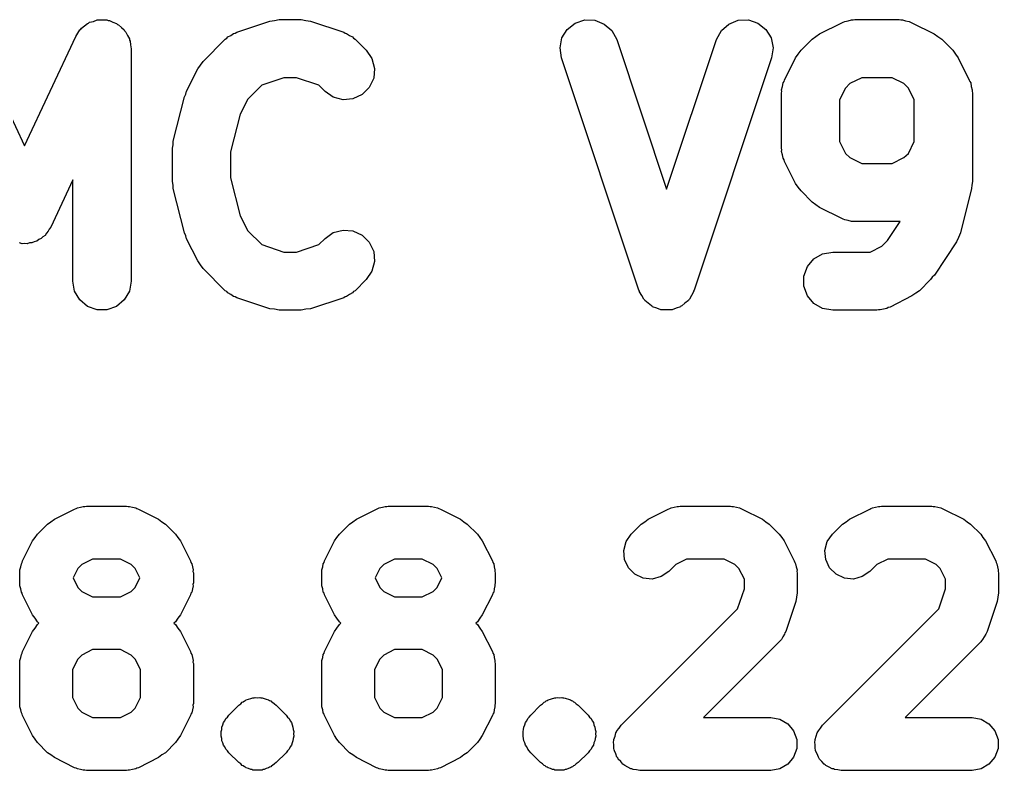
# Model space of a CAD drawing. Extents: x 125.2 to 205.2, y -134.4 to -54.5.
# Drawn here: x 172.849 to 177.48, y -133.064 to -129.511 of the extents above; entities that cross this region are included whole.
import ezdxf

# ---------------------------------------------------------------- set-up
doc = ezdxf.new("R2010")
doc.units = 0
doc.header["$MEASUREMENT"] = 0
doc.layers.add('BLACK', color=7, linetype='CONTINUOUS')

msp = doc.modelspace()

# ---------------------------------------------------------------- linework, layer by layer
at = {"layer": 'Black'}
for p, q in [((173.141, -129.552), (173.156, -129.541)), ((173.156, -129.541), (173.17, -129.53)), ((173.17, -129.53), (173.175, -129.528)), ((173.175, -129.528), (173.18, -129.524)), ((173.18, -129.524), (173.198, -129.52)), ((173.198, -129.52), (173.215, -129.513)), ((173.215, -129.513), (173.221, -129.513)), ((173.221, -129.513), (173.226, -129.512)), ((173.226, -129.512), (173.244, -129.513)), ((173.244, -129.513), (173.262, -129.513)), ((173.262, -129.513), (173.268, -129.515)), ((173.268, -129.515), (173.274, -129.516)), ((173.274, -129.516), (173.29, -129.524)), ((173.29, -129.524), (173.307, -129.53)), ((173.307, -129.53), (173.312, -129.534)), ((173.312, -129.534), (173.317, -129.536)), ((173.317, -129.536), (173.33, -129.549)), ((173.876, -129.571), (174.033, -129.518)), ((174.033, -129.518), (174.055, -129.515)), ((174.055, -129.515), (174.076, -129.511)), ((174.076, -129.511), (174.181, -129.511)), ((174.181, -129.511), (174.203, -129.515)), ((174.203, -129.515), (174.225, -129.518)), ((174.225, -129.518), (174.382, -129.571)), ((175.44, -129.558), (175.478, -129.528)), ((175.478, -129.528), (175.523, -129.513)), ((175.523, -129.513), (175.571, -129.514)), ((175.571, -129.514), (175.615, -129.532)), ((175.615, -129.532), (175.651, -129.563)), ((176.169, -129.563), (176.204, -129.532)), ((176.204, -129.532), (176.249, -129.514)), ((176.249, -129.514), (176.297, -129.513)), ((176.297, -129.513), (176.342, -129.528)), ((176.342, -129.528), (176.379, -129.558)), ((176.634, -129.578), (176.739, -129.526)), ((176.739, -129.526), (176.746, -129.524)), ((176.746, -129.524), (176.753, -129.52)), ((176.753, -129.52), (176.769, -129.517)), ((176.769, -129.517), (176.785, -129.512)), ((176.785, -129.512), (176.792, -129.513)), ((176.792, -129.513), (176.8, -129.511)), ((176.8, -129.511), (177.01, -129.511)), ((177.01, -129.511), (177.018, -129.513)), ((177.018, -129.513), (177.026, -129.512)), ((177.026, -129.512), (177.041, -129.517)), ((177.041, -129.517), (177.057, -129.52)), ((177.057, -129.52), (177.064, -129.524)), ((177.064, -129.524), (177.071, -129.526)), ((177.071, -129.526), (177.176, -129.578)), ((173.114, -129.591), (173.124, -129.576)), ((173.124, -129.576), (173.133, -129.56)), ((173.133, -129.56), (173.138, -129.557)), ((173.138, -129.557), (173.141, -129.552)), ((173.33, -129.549), (173.344, -129.56)), ((173.344, -129.56), (173.347, -129.566)), ((173.347, -129.566), (173.351, -129.57)), ((173.351, -129.57), (173.359, -129.586)), ((173.359, -129.586), (173.368, -129.602)), ((173.834, -129.593), (173.848, -129.586)), ((173.848, -129.586), (173.861, -129.577)), ((173.861, -129.577), (173.869, -129.575)), ((173.869, -129.575), (173.876, -129.571)), ((174.382, -129.571), (174.389, -129.575)), ((174.389, -129.575), (174.396, -129.577)), ((174.396, -129.577), (174.41, -129.586)), ((174.41, -129.586), (174.424, -129.593)), ((175.415, -129.598), (175.44, -129.558)), ((175.651, -129.563), (175.674, -129.605)), ((176.146, -129.605), (176.169, -129.563)), ((176.379, -129.558), (176.404, -129.598)), ((176.616, -129.591), (176.634, -129.578)), ((177.176, -129.578), (177.194, -129.591)), ((172.63, -129.591), (172.872, -130.109)), ((172.872, -130.109), (173.114, -129.591)), ((173.368, -129.602), (173.369, -129.608)), ((173.369, -129.608), (173.371, -129.613)), ((173.371, -129.613), (173.373, -129.631)), ((173.373, -129.631), (173.376, -129.649)), ((173.717, -129.709), (173.822, -129.604)), ((173.822, -129.604), (173.829, -129.599)), ((173.829, -129.599), (173.834, -129.593)), ((174.424, -129.593), (174.429, -129.599)), ((174.429, -129.599), (174.436, -129.604)), ((174.436, -129.604), (174.488, -129.656)), ((175.406, -129.645), (175.415, -129.598)), ((175.674, -129.605), (175.91, -130.314)), ((175.91, -130.314), (176.146, -129.605)), ((176.404, -129.598), (176.414, -129.645)), ((176.546, -129.656), (176.598, -129.604)), ((176.598, -129.604), (176.616, -129.591)), ((177.194, -129.591), (177.212, -129.604)), ((177.212, -129.604), (177.264, -129.656)), ((173.376, -129.649), (173.376, -130.749)), ((174.488, -129.656), (174.515, -129.695)), ((175.413, -129.692), (175.406, -129.645)), ((176.414, -129.645), (176.407, -129.692)), ((176.52, -129.692), (176.533, -129.674)), ((176.533, -129.674), (176.546, -129.656)), ((177.264, -129.656), (177.277, -129.674)), ((177.277, -129.674), (177.29, -129.692)), ((173.692, -129.744), (173.705, -129.727)), ((173.705, -129.727), (173.717, -129.709)), ((174.515, -129.695), (174.528, -129.742)), ((175.779, -130.792), (175.413, -129.692)), ((176.407, -129.692), (176.04, -130.792)), ((176.468, -129.797), (176.52, -129.692)), ((177.29, -129.692), (177.342, -129.797)), ((173.639, -129.849), (173.692, -129.744)), ((174.528, -129.742), (174.524, -129.789)), ((174.099, -129.786), (173.994, -129.821)), ((174.159, -129.786), (174.099, -129.786)), ((174.264, -129.821), (174.159, -129.786)), ((174.524, -129.789), (174.503, -129.832)), ((176.459, -129.827), (176.462, -129.811)), ((176.462, -129.811), (176.466, -129.804)), ((176.466, -129.804), (176.468, -129.797)), ((176.777, -129.814), (176.756, -129.835)), ((176.833, -129.786), (176.777, -129.814)), ((176.977, -129.786), (176.833, -129.786)), ((177.033, -129.814), (176.977, -129.786)), ((177.054, -129.835), (177.033, -129.814)), ((177.342, -129.797), (177.345, -129.804)), ((177.345, -129.804), (177.349, -129.811)), ((177.349, -129.811), (177.351, -129.827)), ((173.629, -129.877), (173.635, -129.864)), ((173.635, -129.864), (173.639, -129.849)), ((173.994, -129.821), (173.928, -129.887)), ((174.294, -129.851), (174.264, -129.821)), ((174.333, -129.878), (174.294, -129.851)), ((174.47, -129.866), (174.426, -129.886)), ((174.503, -129.832), (174.47, -129.866)), ((176.453, -129.858), (176.455, -129.851)), ((176.453, -130.12), (176.453, -129.858)), ((176.454, -129.843), (176.459, -129.827)), ((176.455, -129.851), (176.454, -129.843)), ((176.756, -129.835), (176.728, -129.891)), ((177.082, -129.891), (177.054, -129.835)), ((177.351, -129.827), (177.356, -129.843)), ((177.356, -129.843), (177.355, -129.851)), ((177.355, -129.851), (177.357, -129.858)), ((177.357, -129.858), (177.357, -130.277)), ((173.576, -130.087), (173.629, -129.877)), ((173.928, -129.887), (173.892, -129.959)), ((174.379, -129.891), (174.333, -129.878)), ((174.426, -129.886), (174.379, -129.891)), ((176.728, -129.891), (176.728, -130.088)), ((177.082, -130.088), (177.082, -129.891)), ((173.892, -129.959), (173.847, -130.137)), ((173.575, -130.104), (173.576, -130.087)), ((176.728, -130.088), (176.756, -130.144)), ((177.054, -130.144), (177.082, -130.088)), ((173.572, -130.12), (173.575, -130.104)), ((173.572, -130.277), (173.572, -130.12)), ((173.847, -130.137), (173.847, -130.26)), ((176.455, -130.128), (176.453, -130.12)), ((176.454, -130.136), (176.455, -130.128)), ((176.459, -130.151), (176.454, -130.136)), ((176.756, -130.144), (176.777, -130.164)), ((177.033, -130.164), (177.054, -130.144)), ((176.462, -130.167), (176.459, -130.151)), ((176.466, -130.174), (176.462, -130.167)), ((176.468, -130.182), (176.466, -130.174)), ((176.52, -130.287), (176.468, -130.182)), ((176.777, -130.164), (176.833, -130.192)), ((176.977, -130.192), (177.033, -130.164)), ((176.833, -130.192), (176.977, -130.192)), ((173.101, -130.269), (172.996, -130.493)), ((173.101, -130.749), (173.101, -130.269)), ((173.575, -130.294), (173.572, -130.277)), ((173.847, -130.26), (173.892, -130.439)), ((177.357, -130.277), (177.354, -130.294)), ((173.576, -130.311), (173.575, -130.294)), ((173.629, -130.52), (173.576, -130.311)), ((176.533, -130.304), (176.52, -130.287)), ((176.546, -130.322), (176.533, -130.304)), ((176.598, -130.375), (176.546, -130.322)), ((177.353, -130.311), (177.3, -130.52)), ((177.354, -130.294), (177.353, -130.311)), ((176.616, -130.387), (176.598, -130.375)), ((176.634, -130.4), (176.616, -130.387)), ((176.739, -130.453), (176.634, -130.4)), ((173.892, -130.439), (173.928, -130.51)), ((176.746, -130.455), (176.739, -130.453)), ((176.753, -130.459), (176.746, -130.455)), ((176.769, -130.462), (176.753, -130.459)), ((176.785, -130.466), (176.769, -130.462)), ((176.792, -130.466), (176.785, -130.466)), ((176.8, -130.467), (176.792, -130.466)), ((177.01, -130.467), (176.8, -130.467)), ((176.955, -130.556), (177.015, -130.466)), ((177.015, -130.466), (177.01, -130.467)), ((172.984, -130.513), (172.976, -130.522)), ((172.989, -130.502), (172.984, -130.513)), ((172.996, -130.493), (172.989, -130.502)), ((173.928, -130.51), (173.994, -130.576)), ((174.333, -130.519), (174.379, -130.507)), ((174.379, -130.507), (174.426, -130.511)), ((174.426, -130.511), (174.47, -130.531)), ((172.93, -130.559), (172.918, -130.562)), ((172.94, -130.552), (172.93, -130.559)), ((172.951, -130.547), (172.94, -130.552)), ((172.959, -130.539), (172.951, -130.547)), ((172.969, -130.532), (172.959, -130.539)), ((172.976, -130.522), (172.969, -130.532)), ((173.635, -130.534), (173.629, -130.52)), ((173.639, -130.548), (173.635, -130.534)), ((173.692, -130.653), (173.639, -130.548)), ((174.264, -130.576), (174.294, -130.547)), ((174.294, -130.547), (174.333, -130.519)), ((174.47, -130.531), (174.503, -130.565)), ((176.928, -130.583), (176.955, -130.556)), ((177.291, -130.542), (177.281, -130.563)), ((177.3, -130.52), (177.291, -130.542)), ((172.86, -130.572), (172.848, -130.568)), ((172.872, -130.57), (172.86, -130.572)), ((172.884, -130.572), (172.872, -130.57)), ((172.895, -130.568), (172.884, -130.572)), ((172.907, -130.567), (172.895, -130.568)), ((172.918, -130.562), (172.907, -130.567)), ((173.994, -130.576), (174.099, -130.611)), ((174.159, -130.611), (174.264, -130.576)), ((174.503, -130.565), (174.524, -130.608)), ((174.524, -130.608), (174.528, -130.656)), ((176.873, -130.611), (176.928, -130.583)), ((177.281, -130.563), (177.177, -130.72)), ((173.705, -130.671), (173.692, -130.653)), ((174.099, -130.611), (174.159, -130.611)), ((176.576, -130.68), (176.607, -130.643)), ((176.607, -130.643), (176.648, -130.62)), ((176.648, -130.62), (176.696, -130.611)), ((176.696, -130.611), (176.873, -130.611)), ((173.717, -130.689), (173.705, -130.671)), ((173.822, -130.794), (173.717, -130.689)), ((174.528, -130.656), (174.515, -130.702)), ((176.56, -130.725), (176.576, -130.68)), ((174.488, -130.741), (174.436, -130.794)), ((174.515, -130.702), (174.488, -130.741)), ((176.56, -130.773), (176.56, -130.725)), ((177.159, -130.741), (177.107, -130.794)), ((177.167, -130.73), (177.159, -130.741)), ((177.177, -130.72), (177.167, -130.73)), ((173.109, -130.796), (173.101, -130.749)), ((173.376, -130.749), (173.368, -130.796)), ((175.781, -130.796), (175.779, -130.792)), ((176.04, -130.792), (176.038, -130.796)), ((176.576, -130.818), (176.56, -130.773)), ((173.133, -130.837), (173.109, -130.796)), ((173.17, -130.868), (173.133, -130.837)), ((173.344, -130.837), (173.307, -130.868)), ((173.368, -130.796), (173.344, -130.837)), ((173.829, -130.798), (173.822, -130.794)), ((173.834, -130.804), (173.829, -130.798)), ((173.848, -130.812), (173.834, -130.804)), ((173.861, -130.821), (173.848, -130.812)), ((173.869, -130.823), (173.861, -130.821)), ((173.876, -130.827), (173.869, -130.823)), ((174.033, -130.879), (173.876, -130.827)), ((174.382, -130.827), (174.225, -130.879)), ((174.389, -130.823), (174.382, -130.827)), ((174.396, -130.821), (174.389, -130.823)), ((174.41, -130.812), (174.396, -130.821)), ((174.424, -130.804), (174.41, -130.812)), ((174.429, -130.798), (174.424, -130.804)), ((174.436, -130.794), (174.429, -130.798)), ((175.782, -130.799), (175.781, -130.796)), ((175.792, -130.817), (175.782, -130.799)), ((175.802, -130.834), (175.792, -130.817)), ((175.805, -130.837), (175.802, -130.834)), ((175.807, -130.84), (175.805, -130.837)), ((176.015, -130.837), (176.013, -130.84)), ((176.018, -130.834), (176.015, -130.837)), ((176.027, -130.817), (176.018, -130.834)), ((176.038, -130.799), (176.027, -130.817)), ((176.038, -130.796), (176.038, -130.799)), ((176.607, -130.854), (176.576, -130.818)), ((177.071, -130.819), (176.967, -130.872)), ((177.089, -130.806), (177.071, -130.819)), ((177.107, -130.794), (177.089, -130.806)), ((173.215, -130.884), (173.17, -130.868)), ((173.262, -130.884), (173.215, -130.884)), ((173.307, -130.868), (173.262, -130.884)), ((174.055, -130.882), (174.033, -130.879)), ((174.076, -130.886), (174.055, -130.882)), ((174.181, -130.886), (174.076, -130.886)), ((174.203, -130.882), (174.181, -130.886)), ((174.225, -130.879), (174.203, -130.882)), ((175.823, -130.853), (175.807, -130.84)), ((175.838, -130.866), (175.823, -130.853)), ((175.841, -130.867), (175.838, -130.866)), ((175.844, -130.87), (175.841, -130.867)), ((175.863, -130.876), (175.844, -130.87)), ((175.882, -130.884), (175.863, -130.876)), ((175.886, -130.884), (175.882, -130.884)), ((175.89, -130.885), (175.886, -130.884)), ((175.91, -130.884), (175.89, -130.885)), ((175.93, -130.885), (175.91, -130.884)), ((175.934, -130.884), (175.93, -130.885)), ((175.937, -130.884), (175.934, -130.884)), ((175.956, -130.876), (175.937, -130.884)), ((175.975, -130.87), (175.956, -130.876)), ((175.978, -130.867), (175.975, -130.87)), ((175.982, -130.866), (175.978, -130.867)), ((175.997, -130.853), (175.982, -130.866)), ((176.013, -130.84), (175.997, -130.853)), ((176.648, -130.878), (176.607, -130.854)), ((176.696, -130.886), (176.648, -130.878)), ((176.905, -130.886), (176.696, -130.886)), ((176.913, -130.885), (176.905, -130.886)), ((176.921, -130.885), (176.913, -130.885)), ((176.936, -130.881), (176.921, -130.885)), ((176.952, -130.878), (176.936, -130.881)), ((176.959, -130.874), (176.952, -130.878)), ((176.967, -130.872), (176.959, -130.874)), ((173.013, -131.875), (173.109, -131.827)), ((173.109, -131.827), (173.116, -131.825)), ((173.116, -131.825), (173.122, -131.821)), ((173.122, -131.821), (173.136, -131.819)), ((173.136, -131.819), (173.15, -131.815)), ((173.15, -131.815), (173.157, -131.815)), ((173.157, -131.815), (173.165, -131.814)), ((173.165, -131.814), (173.355, -131.814)), ((173.355, -131.814), (173.362, -131.815)), ((173.362, -131.815), (173.369, -131.815)), ((173.369, -131.815), (173.383, -131.819)), ((173.383, -131.819), (173.398, -131.821)), ((173.398, -131.821), (173.404, -131.825)), ((173.404, -131.825), (173.411, -131.827)), ((173.411, -131.827), (173.506, -131.875)), ((174.442, -131.875), (174.537, -131.827)), ((174.537, -131.827), (174.544, -131.825)), ((174.544, -131.825), (174.55, -131.821)), ((174.55, -131.821), (174.565, -131.819)), ((174.565, -131.819), (174.579, -131.815)), ((174.579, -131.815), (174.586, -131.815)), ((174.586, -131.815), (174.593, -131.814)), ((174.593, -131.814), (174.784, -131.814)), ((174.784, -131.814), (174.791, -131.815)), ((174.791, -131.815), (174.798, -131.815)), ((174.798, -131.815), (174.812, -131.819)), ((174.812, -131.819), (174.826, -131.821)), ((174.826, -131.821), (174.833, -131.825)), ((174.833, -131.825), (174.84, -131.827)), ((174.84, -131.827), (174.935, -131.875)), ((175.823, -131.875), (175.918, -131.827)), ((175.918, -131.827), (175.925, -131.825)), ((175.925, -131.825), (175.931, -131.821)), ((175.931, -131.821), (175.946, -131.819)), ((175.946, -131.819), (175.96, -131.815)), ((175.96, -131.815), (175.967, -131.815)), ((175.967, -131.815), (175.974, -131.814)), ((175.974, -131.814), (176.212, -131.814)), ((176.212, -131.814), (176.219, -131.815)), ((176.219, -131.815), (176.226, -131.815)), ((176.226, -131.815), (176.241, -131.819)), ((176.241, -131.819), (176.255, -131.821)), ((176.255, -131.821), (176.261, -131.825)), ((176.261, -131.825), (176.268, -131.827)), ((176.268, -131.827), (176.363, -131.875)), ((176.775, -131.875), (176.871, -131.827)), ((176.871, -131.827), (176.877, -131.825)), ((176.877, -131.825), (176.884, -131.821)), ((176.884, -131.821), (176.898, -131.819)), ((176.898, -131.819), (176.912, -131.815)), ((176.912, -131.815), (176.919, -131.815)), ((176.919, -131.815), (176.926, -131.814)), ((176.926, -131.814), (177.165, -131.814)), ((177.165, -131.814), (177.172, -131.815)), ((177.172, -131.815), (177.179, -131.815)), ((177.179, -131.815), (177.193, -131.819)), ((177.193, -131.819), (177.207, -131.821)), ((177.207, -131.821), (177.214, -131.825)), ((177.214, -131.825), (177.22, -131.827)), ((177.22, -131.827), (177.316, -131.875)), ((172.933, -131.946), (172.981, -131.898)), ((172.981, -131.898), (172.997, -131.887)), ((172.997, -131.887), (173.013, -131.875)), ((173.506, -131.875), (173.522, -131.887)), ((173.522, -131.887), (173.539, -131.898)), ((173.539, -131.898), (173.586, -131.946)), ((174.362, -131.946), (174.41, -131.898)), ((174.41, -131.898), (174.426, -131.887)), ((174.426, -131.887), (174.442, -131.875)), ((174.935, -131.875), (174.951, -131.887)), ((174.951, -131.887), (174.967, -131.898)), ((174.967, -131.898), (175.015, -131.946)), ((175.743, -131.946), (175.79, -131.898)), ((175.79, -131.898), (175.807, -131.887)), ((175.807, -131.887), (175.823, -131.875)), ((176.363, -131.875), (176.379, -131.887)), ((176.379, -131.887), (176.396, -131.898)), ((176.396, -131.898), (176.443, -131.946)), ((176.695, -131.946), (176.743, -131.898)), ((176.743, -131.898), (176.759, -131.887)), ((176.759, -131.887), (176.775, -131.875)), ((177.316, -131.875), (177.332, -131.887)), ((177.332, -131.887), (177.348, -131.898)), ((177.348, -131.898), (177.396, -131.946)), ((172.922, -131.962), (172.933, -131.946)), ((173.586, -131.946), (173.598, -131.962)), ((174.35, -131.962), (174.362, -131.946)), ((175.015, -131.946), (175.026, -131.962)), ((175.718, -131.981), (175.743, -131.946)), ((176.443, -131.946), (176.455, -131.962)), ((176.67, -131.981), (176.695, -131.946)), ((177.396, -131.946), (177.407, -131.962)), ((172.862, -132.073), (172.91, -131.978)), ((172.91, -131.978), (172.922, -131.962)), ((173.598, -131.962), (173.61, -131.978)), ((173.61, -131.978), (173.657, -132.073)), ((174.291, -132.073), (174.338, -131.978)), ((174.338, -131.978), (174.35, -131.962)), ((175.026, -131.962), (175.038, -131.978)), ((175.038, -131.978), (175.086, -132.073)), ((175.707, -132.023), (175.718, -131.981)), ((176.455, -131.962), (176.467, -131.978)), ((176.467, -131.978), (176.514, -132.073)), ((176.659, -132.023), (176.67, -131.981)), ((177.407, -131.962), (177.419, -131.978)), ((177.419, -131.978), (177.467, -132.073)), ((175.71, -132.066), (175.707, -132.023)), ((176.663, -132.066), (176.659, -132.023)), ((172.854, -132.101), (172.857, -132.087)), ((172.857, -132.087), (172.86, -132.08)), ((172.86, -132.08), (172.862, -132.073)), ((173.143, -132.089), (173.124, -132.108)), ((173.194, -132.064), (173.143, -132.089)), ((173.326, -132.064), (173.194, -132.064)), ((173.376, -132.089), (173.326, -132.064)), ((173.395, -132.108), (173.376, -132.089)), ((173.657, -132.073), (173.659, -132.08)), ((173.659, -132.08), (173.663, -132.087)), ((173.663, -132.087), (173.666, -132.101)), ((174.283, -132.101), (174.285, -132.087)), ((174.285, -132.087), (174.289, -132.08)), ((174.289, -132.08), (174.291, -132.073)), ((174.572, -132.089), (174.553, -132.108)), ((174.623, -132.064), (174.572, -132.089)), ((174.754, -132.064), (174.623, -132.064)), ((174.805, -132.089), (174.754, -132.064)), ((174.824, -132.108), (174.805, -132.089)), ((175.086, -132.073), (175.088, -132.08)), ((175.088, -132.08), (175.092, -132.087)), ((175.092, -132.087), (175.094, -132.101)), ((175.729, -132.106), (175.71, -132.066)), ((175.953, -132.089), (175.92, -132.122)), ((176.004, -132.064), (175.953, -132.089)), ((176.183, -132.064), (176.004, -132.064)), ((176.233, -132.089), (176.183, -132.064)), ((176.252, -132.108), (176.233, -132.089)), ((176.514, -132.073), (176.517, -132.08)), ((176.517, -132.08), (176.52, -132.087)), ((176.52, -132.087), (176.523, -132.101)), ((176.681, -132.106), (176.663, -132.066)), ((176.905, -132.089), (176.872, -132.122)), ((176.956, -132.064), (176.905, -132.089)), ((177.135, -132.064), (176.956, -132.064)), ((177.186, -132.089), (177.135, -132.064)), ((177.205, -132.108), (177.186, -132.089)), ((177.467, -132.073), (177.469, -132.08)), ((177.469, -132.08), (177.473, -132.087)), ((177.473, -132.087), (177.475, -132.101)), ((172.849, -132.129), (172.85, -132.122)), ((172.849, -132.177), (172.849, -132.129)), ((172.85, -132.115), (172.854, -132.101)), ((172.85, -132.122), (172.85, -132.115)), ((173.124, -132.108), (173.102, -132.153)), ((173.418, -132.153), (173.395, -132.108)), ((173.666, -132.101), (173.67, -132.115)), ((173.67, -132.115), (173.669, -132.122)), ((173.669, -132.122), (173.671, -132.129)), ((173.671, -132.129), (173.671, -132.177)), ((174.278, -132.115), (174.283, -132.101)), ((174.279, -132.122), (174.278, -132.115)), ((174.278, -132.129), (174.279, -132.122)), ((174.278, -132.177), (174.278, -132.129)), ((174.553, -132.108), (174.531, -132.153)), ((174.846, -132.153), (174.824, -132.108)), ((175.094, -132.101), (175.098, -132.115)), ((175.098, -132.115), (175.098, -132.122)), ((175.098, -132.122), (175.099, -132.129)), ((175.099, -132.129), (175.099, -132.177)), ((175.76, -132.136), (175.729, -132.106)), ((175.799, -132.155), (175.76, -132.136)), ((175.92, -132.122), (175.884, -132.147)), ((176.278, -132.159), (176.252, -132.108)), ((176.523, -132.101), (176.527, -132.115)), ((176.527, -132.115), (176.526, -132.122)), ((176.526, -132.122), (176.528, -132.129)), ((176.528, -132.129), (176.528, -132.224)), ((176.712, -132.136), (176.681, -132.106)), ((176.751, -132.155), (176.712, -132.136)), ((176.872, -132.122), (176.836, -132.147)), ((177.23, -132.159), (177.205, -132.108)), ((177.475, -132.101), (177.479, -132.115)), ((177.479, -132.115), (177.479, -132.122)), ((177.479, -132.122), (177.48, -132.129)), ((177.48, -132.129), (177.48, -132.224)), ((172.85, -132.184), (172.849, -132.177)), ((173.102, -132.153), (173.124, -132.198)), ((173.395, -132.198), (173.418, -132.153)), ((173.671, -132.177), (173.669, -132.184)), ((174.279, -132.184), (174.278, -132.177)), ((174.531, -132.153), (174.553, -132.198)), ((174.824, -132.198), (174.846, -132.153)), ((175.099, -132.177), (175.098, -132.184)), ((175.842, -132.159), (175.799, -132.155)), ((175.884, -132.147), (175.842, -132.159)), ((176.278, -132.204), (176.278, -132.159)), ((176.795, -132.159), (176.751, -132.155)), ((176.836, -132.147), (176.795, -132.159)), ((177.23, -132.204), (177.23, -132.159)), ((172.85, -132.191), (172.85, -132.184)), ((172.854, -132.205), (172.85, -132.191)), ((172.857, -132.22), (172.854, -132.205)), ((172.86, -132.226), (172.857, -132.22)), ((172.862, -132.233), (172.86, -132.226)), ((173.124, -132.198), (173.143, -132.217)), ((173.143, -132.217), (173.194, -132.242)), ((173.326, -132.242), (173.376, -132.217)), ((173.376, -132.217), (173.395, -132.198)), ((173.659, -132.226), (173.657, -132.233)), ((173.663, -132.22), (173.659, -132.226)), ((173.666, -132.205), (173.663, -132.22)), ((173.67, -132.191), (173.666, -132.205)), ((173.669, -132.184), (173.67, -132.191)), ((174.278, -132.191), (174.279, -132.184)), ((174.283, -132.205), (174.278, -132.191)), ((174.285, -132.22), (174.283, -132.205)), ((174.289, -132.226), (174.285, -132.22)), ((174.291, -132.233), (174.289, -132.226)), ((174.553, -132.198), (174.572, -132.217)), ((174.572, -132.217), (174.623, -132.242)), ((174.754, -132.242), (174.805, -132.217)), ((174.805, -132.217), (174.824, -132.198)), ((175.088, -132.226), (175.086, -132.233)), ((175.092, -132.22), (175.088, -132.226)), ((175.094, -132.205), (175.092, -132.22)), ((175.098, -132.191), (175.094, -132.205)), ((175.098, -132.184), (175.098, -132.191)), ((176.246, -132.3), (176.278, -132.204)), ((176.528, -132.224), (176.524, -132.244)), ((177.198, -132.3), (177.23, -132.204)), ((177.48, -132.224), (177.477, -132.244)), ((172.91, -132.328), (172.862, -132.233)), ((173.194, -132.242), (173.326, -132.242)), ((173.657, -132.233), (173.61, -132.328)), ((174.338, -132.328), (174.291, -132.233)), ((174.623, -132.242), (174.754, -132.242)), ((175.086, -132.233), (175.038, -132.328)), ((176.521, -132.264), (176.474, -132.407)), ((176.524, -132.244), (176.521, -132.264)), ((177.474, -132.264), (177.426, -132.407)), ((177.477, -132.244), (177.474, -132.264)), ((175.695, -132.85), (176.246, -132.3)), ((176.648, -132.85), (177.198, -132.3)), ((172.922, -132.344), (172.91, -132.328)), ((172.933, -132.361), (172.922, -132.344)), ((172.94, -132.367), (172.933, -132.361)), ((172.933, -132.374), (172.94, -132.367)), ((173.586, -132.361), (173.579, -132.367)), ((173.579, -132.367), (173.586, -132.374)), ((173.598, -132.344), (173.586, -132.361)), ((173.61, -132.328), (173.598, -132.344)), ((174.35, -132.344), (174.338, -132.328)), ((174.362, -132.361), (174.35, -132.344)), ((174.369, -132.367), (174.362, -132.361)), ((174.362, -132.374), (174.369, -132.367)), ((175.015, -132.361), (175.008, -132.367)), ((175.008, -132.367), (175.015, -132.374)), ((175.026, -132.344), (175.015, -132.361)), ((175.038, -132.328), (175.026, -132.344)), ((172.862, -132.502), (172.91, -132.407)), ((172.91, -132.407), (172.922, -132.391)), ((172.922, -132.391), (172.933, -132.374)), ((173.586, -132.374), (173.598, -132.391)), ((173.598, -132.391), (173.61, -132.407)), ((173.61, -132.407), (173.657, -132.502)), ((174.291, -132.502), (174.338, -132.407)), ((174.338, -132.407), (174.35, -132.391)), ((174.35, -132.391), (174.362, -132.374)), ((175.015, -132.374), (175.026, -132.391)), ((175.026, -132.391), (175.038, -132.407)), ((175.038, -132.407), (175.086, -132.502)), ((176.47, -132.413), (176.468, -132.42)), ((176.474, -132.407), (176.47, -132.413)), ((177.423, -132.413), (177.421, -132.42)), ((177.426, -132.407), (177.423, -132.413)), ((176.443, -132.456), (176.085, -132.814)), ((176.448, -132.45), (176.443, -132.456)), ((176.453, -132.445), (176.448, -132.45)), ((176.46, -132.432), (176.453, -132.445)), ((176.468, -132.42), (176.46, -132.432)), ((177.396, -132.456), (177.038, -132.814)), ((177.4, -132.45), (177.396, -132.456)), ((177.405, -132.445), (177.4, -132.45)), ((177.412, -132.432), (177.405, -132.445)), ((177.421, -132.42), (177.412, -132.432)), ((172.86, -132.509), (172.862, -132.502)), ((173.194, -132.492), (173.143, -132.518)), ((173.326, -132.492), (173.194, -132.492)), ((173.376, -132.518), (173.326, -132.492)), ((173.657, -132.502), (173.659, -132.509)), ((174.289, -132.509), (174.291, -132.502)), ((174.623, -132.492), (174.572, -132.518)), ((174.754, -132.492), (174.623, -132.492)), ((174.805, -132.518), (174.754, -132.492)), ((175.086, -132.502), (175.088, -132.509)), ((172.849, -132.558), (172.85, -132.551)), ((172.85, -132.544), (172.854, -132.529)), ((172.85, -132.551), (172.85, -132.544)), ((172.854, -132.529), (172.857, -132.515)), ((172.857, -132.515), (172.86, -132.509)), ((173.124, -132.537), (173.099, -132.587)), ((173.143, -132.518), (173.124, -132.537)), ((173.395, -132.537), (173.376, -132.518)), ((173.421, -132.587), (173.395, -132.537)), ((173.659, -132.509), (173.663, -132.515)), ((173.663, -132.515), (173.666, -132.529)), ((173.666, -132.529), (173.67, -132.544)), ((173.67, -132.544), (173.669, -132.551)), ((173.669, -132.551), (173.671, -132.558)), ((174.278, -132.544), (174.283, -132.529)), ((174.279, -132.551), (174.278, -132.544)), ((174.278, -132.558), (174.279, -132.551)), ((174.283, -132.529), (174.285, -132.515)), ((174.285, -132.515), (174.289, -132.509)), ((174.553, -132.537), (174.528, -132.587)), ((174.572, -132.518), (174.553, -132.537)), ((174.824, -132.537), (174.805, -132.518)), ((174.849, -132.587), (174.824, -132.537)), ((175.088, -132.509), (175.092, -132.515)), ((175.092, -132.515), (175.094, -132.529)), ((175.094, -132.529), (175.098, -132.544)), ((175.098, -132.544), (175.098, -132.551)), ((175.098, -132.551), (175.099, -132.558)), ((172.849, -132.748), (172.849, -132.558)), ((173.099, -132.587), (173.099, -132.719)), ((173.421, -132.719), (173.421, -132.587)), ((173.671, -132.558), (173.671, -132.748)), ((174.278, -132.748), (174.278, -132.558)), ((174.528, -132.587), (174.528, -132.719)), ((174.849, -132.719), (174.849, -132.587)), ((175.099, -132.558), (175.099, -132.748)), ((173.099, -132.719), (173.124, -132.769)), ((173.395, -132.769), (173.421, -132.719)), ((173.907, -132.739), (173.912, -132.735)), ((173.912, -132.735), (173.917, -132.733)), ((173.917, -132.733), (173.921, -132.73)), ((173.921, -132.73), (173.932, -132.727)), ((173.932, -132.727), (173.942, -132.723)), ((173.942, -132.723), (173.947, -132.722)), ((173.947, -132.722), (173.952, -132.72)), ((173.952, -132.72), (173.958, -132.72)), ((173.958, -132.72), (173.963, -132.719)), ((173.963, -132.719), (173.974, -132.72)), ((173.974, -132.72), (173.985, -132.719)), ((173.985, -132.719), (173.99, -132.72)), ((173.99, -132.72), (173.996, -132.72)), ((173.996, -132.72), (174.001, -132.722)), ((174.001, -132.722), (174.006, -132.723)), ((174.006, -132.723), (174.016, -132.727)), ((174.016, -132.727), (174.027, -132.73)), ((174.027, -132.73), (174.031, -132.733)), ((174.031, -132.733), (174.037, -132.735)), ((174.037, -132.735), (174.041, -132.739)), ((174.528, -132.719), (174.553, -132.769)), ((174.824, -132.769), (174.849, -132.719)), ((175.336, -132.739), (175.34, -132.735)), ((175.34, -132.735), (175.345, -132.733)), ((175.345, -132.733), (175.35, -132.73)), ((175.35, -132.73), (175.36, -132.727)), ((175.36, -132.727), (175.37, -132.723)), ((175.37, -132.723), (175.376, -132.722)), ((175.376, -132.722), (175.381, -132.72)), ((175.381, -132.72), (175.386, -132.72)), ((175.386, -132.72), (175.392, -132.719)), ((175.392, -132.719), (175.403, -132.72)), ((175.403, -132.72), (175.414, -132.719)), ((175.414, -132.719), (175.419, -132.72)), ((175.419, -132.72), (175.424, -132.72)), ((175.424, -132.72), (175.43, -132.722)), ((175.43, -132.722), (175.435, -132.723)), ((175.435, -132.723), (175.445, -132.727)), ((175.445, -132.727), (175.455, -132.73)), ((175.455, -132.73), (175.46, -132.733)), ((175.46, -132.733), (175.465, -132.735)), ((175.465, -132.735), (175.469, -132.739)), ((172.85, -132.755), (172.849, -132.748)), ((172.85, -132.763), (172.85, -132.755)), ((172.854, -132.777), (172.85, -132.763)), ((172.857, -132.791), (172.854, -132.777)), ((173.124, -132.769), (173.143, -132.788)), ((173.376, -132.788), (173.395, -132.769)), ((173.666, -132.777), (173.663, -132.791)), ((173.67, -132.763), (173.666, -132.777)), ((173.671, -132.748), (173.669, -132.755)), ((173.669, -132.755), (173.67, -132.763)), ((173.838, -132.803), (173.886, -132.755)), ((173.886, -132.755), (173.895, -132.749)), ((173.895, -132.749), (173.902, -132.741)), ((173.902, -132.741), (173.907, -132.739)), ((174.041, -132.739), (174.046, -132.741)), ((174.046, -132.741), (174.054, -132.749)), ((174.054, -132.749), (174.062, -132.755)), ((174.062, -132.755), (174.11, -132.803)), ((174.279, -132.755), (174.278, -132.748)), ((174.278, -132.763), (174.279, -132.755)), ((174.283, -132.777), (174.278, -132.763)), ((174.285, -132.791), (174.283, -132.777)), ((174.553, -132.769), (174.572, -132.788)), ((174.805, -132.788), (174.824, -132.769)), ((175.094, -132.777), (175.092, -132.791)), ((175.098, -132.763), (175.094, -132.777)), ((175.099, -132.748), (175.098, -132.755)), ((175.098, -132.755), (175.098, -132.763)), ((175.267, -132.803), (175.314, -132.755)), ((175.314, -132.755), (175.323, -132.749)), ((175.323, -132.749), (175.331, -132.741)), ((175.331, -132.741), (175.336, -132.739)), ((175.469, -132.739), (175.474, -132.741)), ((175.474, -132.741), (175.482, -132.749)), ((175.482, -132.749), (175.491, -132.755)), ((175.491, -132.755), (175.539, -132.803)), ((172.86, -132.797), (172.857, -132.791)), ((172.862, -132.804), (172.86, -132.797)), ((172.91, -132.899), (172.862, -132.804)), ((173.143, -132.788), (173.194, -132.814)), ((173.194, -132.814), (173.326, -132.814)), ((173.326, -132.814), (173.376, -132.788)), ((173.657, -132.804), (173.61, -132.899)), ((173.659, -132.797), (173.657, -132.804)), ((173.663, -132.791), (173.659, -132.797)), ((173.813, -132.838), (173.819, -132.829)), ((173.819, -132.829), (173.824, -132.819)), ((173.824, -132.819), (173.832, -132.812)), ((173.832, -132.812), (173.838, -132.803)), ((174.11, -132.803), (174.116, -132.812)), ((174.116, -132.812), (174.124, -132.819)), ((174.124, -132.819), (174.129, -132.829)), ((174.129, -132.829), (174.135, -132.838)), ((174.289, -132.797), (174.285, -132.791)), ((174.291, -132.804), (174.289, -132.797)), ((174.338, -132.899), (174.291, -132.804)), ((174.572, -132.788), (174.623, -132.814)), ((174.623, -132.814), (174.754, -132.814)), ((174.754, -132.814), (174.805, -132.788)), ((175.086, -132.804), (175.038, -132.899)), ((175.088, -132.797), (175.086, -132.804)), ((175.092, -132.791), (175.088, -132.797)), ((175.242, -132.838), (175.248, -132.829)), ((175.248, -132.829), (175.253, -132.819)), ((175.253, -132.819), (175.26, -132.812)), ((175.26, -132.812), (175.267, -132.803)), ((175.539, -132.803), (175.545, -132.812)), ((175.545, -132.812), (175.553, -132.819)), ((175.553, -132.819), (175.557, -132.829)), ((175.557, -132.829), (175.564, -132.838)), ((176.085, -132.814), (176.403, -132.814)), ((176.403, -132.814), (176.445, -132.821)), ((176.445, -132.821), (176.483, -132.843)), ((177.038, -132.814), (177.355, -132.814)), ((177.355, -132.814), (177.398, -132.821)), ((177.398, -132.821), (177.435, -132.843)), ((173.802, -132.88), (173.805, -132.87)), ((173.805, -132.87), (173.806, -132.859)), ((173.806, -132.859), (173.81, -132.849)), ((173.81, -132.849), (173.813, -132.838)), ((174.135, -132.838), (174.138, -132.849)), ((174.138, -132.849), (174.142, -132.859)), ((174.142, -132.859), (174.143, -132.87)), ((174.143, -132.87), (174.146, -132.88)), ((175.231, -132.88), (175.233, -132.87)), ((175.233, -132.87), (175.234, -132.859)), ((175.234, -132.859), (175.239, -132.849)), ((175.239, -132.849), (175.242, -132.838)), ((175.564, -132.838), (175.566, -132.849)), ((175.566, -132.849), (175.571, -132.859)), ((175.571, -132.859), (175.572, -132.87)), ((175.572, -132.87), (175.575, -132.88)), ((175.673, -132.881), (175.675, -132.876)), ((175.675, -132.876), (175.686, -132.864)), ((175.686, -132.864), (175.695, -132.85)), ((176.483, -132.843), (176.511, -132.876)), ((176.511, -132.876), (176.526, -132.917)), ((176.626, -132.881), (176.628, -132.876)), ((176.628, -132.876), (176.638, -132.864)), ((176.638, -132.864), (176.648, -132.85)), ((177.435, -132.843), (177.463, -132.876)), ((177.463, -132.876), (177.478, -132.917)), ((172.922, -132.916), (172.91, -132.899)), ((172.933, -132.932), (172.922, -132.916)), ((173.598, -132.916), (173.586, -132.932)), ((173.61, -132.899), (173.598, -132.916)), ((173.803, -132.891), (173.802, -132.88)), ((173.802, -132.902), (173.803, -132.891)), ((173.805, -132.913), (173.802, -132.902)), ((173.806, -132.924), (173.805, -132.913)), ((173.81, -132.933), (173.806, -132.924)), ((174.142, -132.924), (174.138, -132.933)), ((174.143, -132.913), (174.142, -132.924)), ((174.146, -132.902), (174.143, -132.913)), ((174.146, -132.88), (174.145, -132.891)), ((174.145, -132.891), (174.146, -132.902)), ((174.35, -132.916), (174.338, -132.899)), ((174.362, -132.932), (174.35, -132.916)), ((175.026, -132.916), (175.015, -132.932)), ((175.038, -132.899), (175.026, -132.916)), ((175.231, -132.891), (175.231, -132.88)), ((175.231, -132.902), (175.231, -132.891)), ((175.233, -132.913), (175.231, -132.902)), ((175.234, -132.924), (175.233, -132.913)), ((175.239, -132.933), (175.234, -132.924)), ((175.571, -132.924), (175.566, -132.933)), ((175.572, -132.913), (175.571, -132.924)), ((175.575, -132.902), (175.572, -132.913)), ((175.575, -132.88), (175.574, -132.891)), ((175.574, -132.891), (175.575, -132.902)), ((175.659, -132.928), (175.661, -132.923)), ((175.661, -132.917), (175.666, -132.902)), ((175.661, -132.923), (175.661, -132.917)), ((175.666, -132.902), (175.67, -132.886)), ((175.67, -132.886), (175.673, -132.881)), ((176.526, -132.917), (176.526, -132.96)), ((176.611, -132.928), (176.613, -132.923)), ((176.613, -132.917), (176.618, -132.902)), ((176.613, -132.923), (176.613, -132.917)), ((176.618, -132.902), (176.623, -132.886)), ((176.623, -132.886), (176.626, -132.881)), ((177.478, -132.917), (177.478, -132.96)), ((172.981, -132.98), (172.933, -132.932)), ((173.586, -132.932), (173.539, -132.98)), ((173.813, -132.944), (173.81, -132.933)), ((173.819, -132.953), (173.813, -132.944)), ((173.824, -132.963), (173.819, -132.953)), ((173.832, -132.971), (173.824, -132.963)), ((174.124, -132.963), (174.116, -132.971)), ((174.129, -132.953), (174.124, -132.963)), ((174.135, -132.944), (174.129, -132.953)), ((174.138, -132.933), (174.135, -132.944)), ((174.41, -132.98), (174.362, -132.932)), ((175.015, -132.932), (174.967, -132.98)), ((175.242, -132.944), (175.239, -132.933)), ((175.248, -132.953), (175.242, -132.944)), ((175.253, -132.963), (175.248, -132.953)), ((175.26, -132.971), (175.253, -132.963)), ((175.553, -132.963), (175.545, -132.971)), ((175.557, -132.953), (175.553, -132.963)), ((175.564, -132.944), (175.557, -132.953)), ((175.566, -132.933), (175.564, -132.944)), ((175.661, -132.944), (175.659, -132.928)), ((175.661, -132.96), (175.661, -132.944)), ((175.662, -132.966), (175.661, -132.96)), ((175.663, -132.971), (175.662, -132.966)), ((176.526, -132.96), (176.511, -133.001)), ((176.613, -132.944), (176.611, -132.928)), ((176.613, -132.96), (176.613, -132.944)), ((176.615, -132.966), (176.613, -132.96)), ((176.615, -132.971), (176.615, -132.966)), ((177.478, -132.96), (177.463, -133.001)), ((172.997, -132.991), (172.981, -132.98)), ((173.013, -133.003), (172.997, -132.991)), ((173.109, -133.051), (173.013, -133.003)), ((173.506, -133.003), (173.411, -133.051)), ((173.522, -132.991), (173.506, -133.003)), ((173.539, -132.98), (173.522, -132.991)), ((173.838, -132.98), (173.832, -132.971)), ((173.886, -133.027), (173.838, -132.98)), ((174.11, -132.98), (174.062, -133.027)), ((174.116, -132.971), (174.11, -132.98)), ((174.426, -132.991), (174.41, -132.98)), ((174.442, -133.003), (174.426, -132.991)), ((174.537, -133.051), (174.442, -133.003)), ((174.935, -133.003), (174.84, -133.051)), ((174.951, -132.991), (174.935, -133.003)), ((174.967, -132.98), (174.951, -132.991)), ((175.267, -132.98), (175.26, -132.971)), ((175.314, -133.027), (175.267, -132.98)), ((175.539, -132.98), (175.491, -133.027)), ((175.545, -132.971), (175.539, -132.98)), ((175.67, -132.986), (175.663, -132.971)), ((175.675, -133.001), (175.67, -132.986)), ((175.679, -133.005), (175.675, -133.001)), ((175.681, -133.01), (175.679, -133.005)), ((175.693, -133.022), (175.681, -133.01)), ((176.511, -133.001), (176.483, -133.035)), ((176.622, -132.986), (176.615, -132.971)), ((176.628, -133.001), (176.622, -132.986)), ((176.631, -133.005), (176.628, -133.001)), ((176.634, -133.01), (176.631, -133.005)), ((176.645, -133.022), (176.634, -133.01)), ((177.463, -133.001), (177.435, -133.035)), ((173.116, -133.053), (173.109, -133.051)), ((173.122, -133.056), (173.116, -133.053)), ((173.136, -133.059), (173.122, -133.056)), ((173.15, -133.063), (173.136, -133.059)), ((173.383, -133.059), (173.369, -133.063)), ((173.398, -133.056), (173.383, -133.059)), ((173.404, -133.053), (173.398, -133.056)), ((173.411, -133.051), (173.404, -133.053)), ((173.895, -133.033), (173.886, -133.027)), ((173.902, -133.041), (173.895, -133.033)), ((173.907, -133.043), (173.902, -133.041)), ((173.912, -133.047), (173.907, -133.043)), ((173.917, -133.049), (173.912, -133.047)), ((173.921, -133.052), (173.917, -133.049)), ((173.932, -133.055), (173.921, -133.052)), ((173.942, -133.06), (173.932, -133.055)), ((173.947, -133.06), (173.942, -133.06)), ((173.952, -133.062), (173.947, -133.06)), ((173.958, -133.062), (173.952, -133.062)), ((173.963, -133.063), (173.958, -133.062)), ((173.974, -133.062), (173.963, -133.063)), ((173.985, -133.063), (173.974, -133.062)), ((173.99, -133.062), (173.985, -133.063)), ((173.996, -133.062), (173.99, -133.062)), ((174.001, -133.06), (173.996, -133.062)), ((174.006, -133.06), (174.001, -133.06)), ((174.016, -133.055), (174.006, -133.06)), ((174.027, -133.052), (174.016, -133.055)), ((174.031, -133.049), (174.027, -133.052)), ((174.037, -133.047), (174.031, -133.049)), ((174.041, -133.043), (174.037, -133.047)), ((174.046, -133.041), (174.041, -133.043)), ((174.054, -133.033), (174.046, -133.041)), ((174.062, -133.027), (174.054, -133.033)), ((174.544, -133.053), (174.537, -133.051)), ((174.55, -133.056), (174.544, -133.053)), ((174.565, -133.059), (174.55, -133.056)), ((174.579, -133.063), (174.565, -133.059)), ((174.812, -133.059), (174.798, -133.063)), ((174.826, -133.056), (174.812, -133.059)), ((174.833, -133.053), (174.826, -133.056)), ((174.84, -133.051), (174.833, -133.053)), ((175.323, -133.033), (175.314, -133.027)), ((175.331, -133.041), (175.323, -133.033)), ((175.336, -133.043), (175.331, -133.041)), ((175.34, -133.047), (175.336, -133.043)), ((175.345, -133.049), (175.34, -133.047)), ((175.35, -133.052), (175.345, -133.049)), ((175.36, -133.055), (175.35, -133.052)), ((175.37, -133.06), (175.36, -133.055)), ((175.376, -133.06), (175.37, -133.06)), ((175.381, -133.062), (175.376, -133.06)), ((175.386, -133.062), (175.381, -133.062)), ((175.392, -133.063), (175.386, -133.062)), ((175.403, -133.062), (175.392, -133.063)), ((175.414, -133.063), (175.403, -133.062)), ((175.419, -133.062), (175.414, -133.063)), ((175.424, -133.062), (175.419, -133.062)), ((175.43, -133.06), (175.424, -133.062)), ((175.435, -133.06), (175.43, -133.06)), ((175.445, -133.055), (175.435, -133.06)), ((175.455, -133.052), (175.445, -133.055)), ((175.46, -133.049), (175.455, -133.052)), ((175.465, -133.047), (175.46, -133.049)), ((175.469, -133.043), (175.465, -133.047)), ((175.474, -133.041), (175.469, -133.043)), ((175.482, -133.033), (175.474, -133.041)), ((175.491, -133.027), (175.482, -133.033)), ((175.703, -133.035), (175.693, -133.022)), ((175.708, -133.037), (175.703, -133.035)), ((175.712, -133.041), (175.708, -133.037)), ((175.727, -133.048), (175.712, -133.041)), ((175.741, -133.056), (175.727, -133.048)), ((175.746, -133.057), (175.741, -133.056)), ((175.751, -133.06), (175.746, -133.057)), ((175.768, -133.061), (175.751, -133.06)), ((175.784, -133.064), (175.768, -133.061)), ((176.445, -133.056), (176.403, -133.064)), ((176.483, -133.035), (176.445, -133.056)), ((176.656, -133.035), (176.645, -133.022)), ((176.66, -133.037), (176.656, -133.035)), ((176.664, -133.041), (176.66, -133.037)), ((176.679, -133.048), (176.664, -133.041)), ((176.693, -133.056), (176.679, -133.048)), ((176.699, -133.057), (176.693, -133.056)), ((176.704, -133.06), (176.699, -133.057)), ((176.72, -133.061), (176.704, -133.06)), ((176.736, -133.064), (176.72, -133.061)), ((177.398, -133.056), (177.355, -133.064)), ((177.435, -133.035), (177.398, -133.056)), ((173.157, -133.063), (173.15, -133.063)), ((173.165, -133.064), (173.157, -133.063)), ((173.355, -133.064), (173.165, -133.064)), ((173.362, -133.063), (173.355, -133.064)), ((173.369, -133.063), (173.362, -133.063)), ((174.586, -133.063), (174.579, -133.063)), ((174.593, -133.064), (174.586, -133.063)), ((174.784, -133.064), (174.593, -133.064)), ((174.791, -133.063), (174.784, -133.064)), ((174.798, -133.063), (174.791, -133.063)), ((176.403, -133.064), (175.784, -133.064)), ((177.355, -133.064), (176.736, -133.064))]:
    msp.add_line(p, q, dxfattribs=at)

doc.saveas('drawing.dxf')
